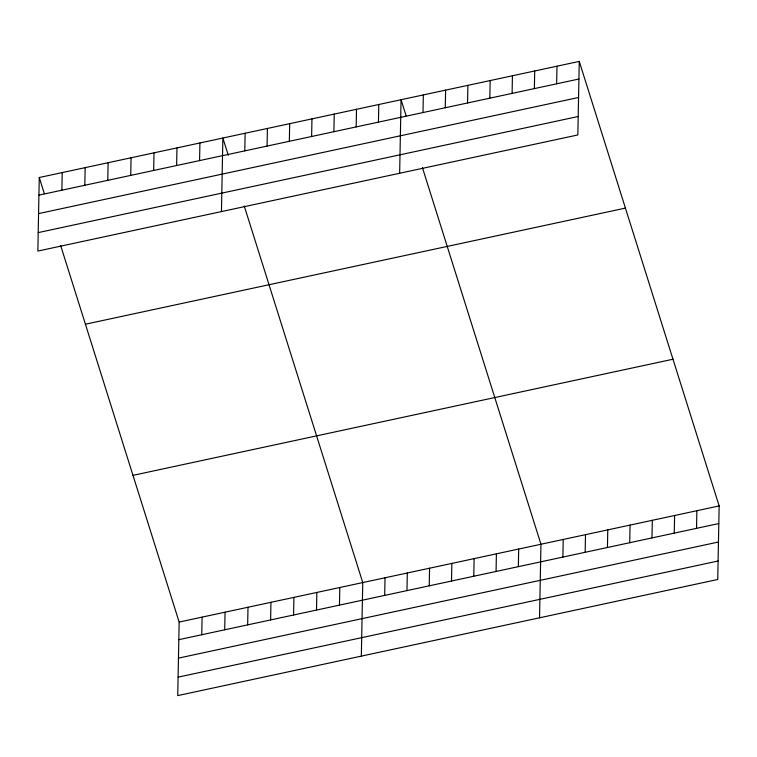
<?xml version="1.0" encoding="UTF-8"?>
<svg xmlns="http://www.w3.org/2000/svg" width="757" height="757" viewBox="0 0 757 757"><rect width="100%" height="100%" fill="white"/><g stroke="black" fill="none" stroke-linecap="round" stroke-linejoin="round"><path stroke-width="1.14" d="M39.26 177.517L37.85 251.069L577.846 134.945L579.256 61.402L39.26 177.517L44.351 193.697M61.875 190.206L62.216 172.587M84.822 185.266L85.163 167.647M107.778 180.336L108.109 162.717M130.724 175.397L131.065 157.778M153.671 170.467L154.012 152.848M176.627 165.528L176.958 147.908M60.645 245.476L179.154 622.055L177.744 695.598L717.74 579.484L719.15 505.931L579.256 61.402M199.574 160.598L199.914 142.978M201.759 634.735L202.1 617.116M221.451 211.591L222.861 138.039L228.292 155.299M224.715 629.805L225.056 612.176M244.795 150.87L245.136 133.251M247.662 624.866L248.003 607.246M267.07 146.082L267.41 128.463M270.618 619.936L270.949 602.307M289.344 141.294L289.685 123.675M293.565 614.996L293.905 597.377M311.619 136.497L311.96 118.877M316.511 610.057L316.852 592.438M333.894 131.709L334.234 114.089M339.467 605.127L339.798 587.508M356.168 126.921L356.509 109.301M361.335 656.12L362.754 582.568L244.246 205.999M378.443 122.132L378.784 104.513M384.688 595.399L385.029 577.78M399.649 173.268L401.059 99.725L406.149 115.897M406.963 590.611L407.304 572.992M422.993 112.556L423.333 94.928M429.238 585.823L429.579 568.204M445.277 107.759L445.608 90.14M451.513 581.035L451.853 563.416M467.552 102.971L467.883 85.352M473.787 576.238L474.128 558.619M489.826 98.183L490.158 80.564M496.062 571.45L496.403 553.831M512.101 93.395L512.432 75.776M518.337 566.662L518.677 549.043M534.376 88.607L534.707 70.978M539.542 617.797L540.952 544.255L422.444 167.675M556.65 83.809L556.982 66.19M562.886 557.086L563.227 539.467M585.161 552.298L585.502 534.669M607.436 547.5L607.776 529.881M629.71 542.712L630.051 525.093M651.985 537.924L652.326 520.305M674.26 533.136L674.601 515.517M696.535 528.348L696.875 510.72M38.919 195.136L578.925 79.021M38.569 213.597L578.566 97.483M38.2 232.607L578.206 116.493M85.427 324.214L625.424 208.099M132.986 475.358L672.982 359.234M179.154 622.055L719.15 505.931M178.813 639.674L718.809 523.551M178.463 658.126L718.459 542.012M178.094 677.146L718.09 561.022"/></g></svg>
